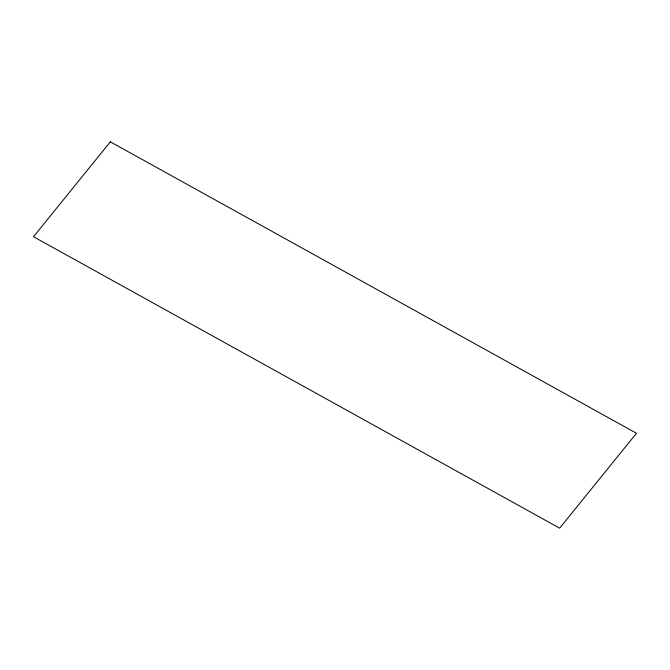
<?xml version="1.0" encoding="UTF-8"?>
<svg xmlns="http://www.w3.org/2000/svg" width="670" height="670" viewBox="0 0 670 670"><rect width="100%" height="100%" fill="white"/><g stroke="black" fill="none" stroke-linecap="round" stroke-linejoin="round"><path stroke-width="1" d="M110.349 141.831L33.5 236.728L559.651 528.169L636.5 433.272L110.349 141.831"/></g></svg>
